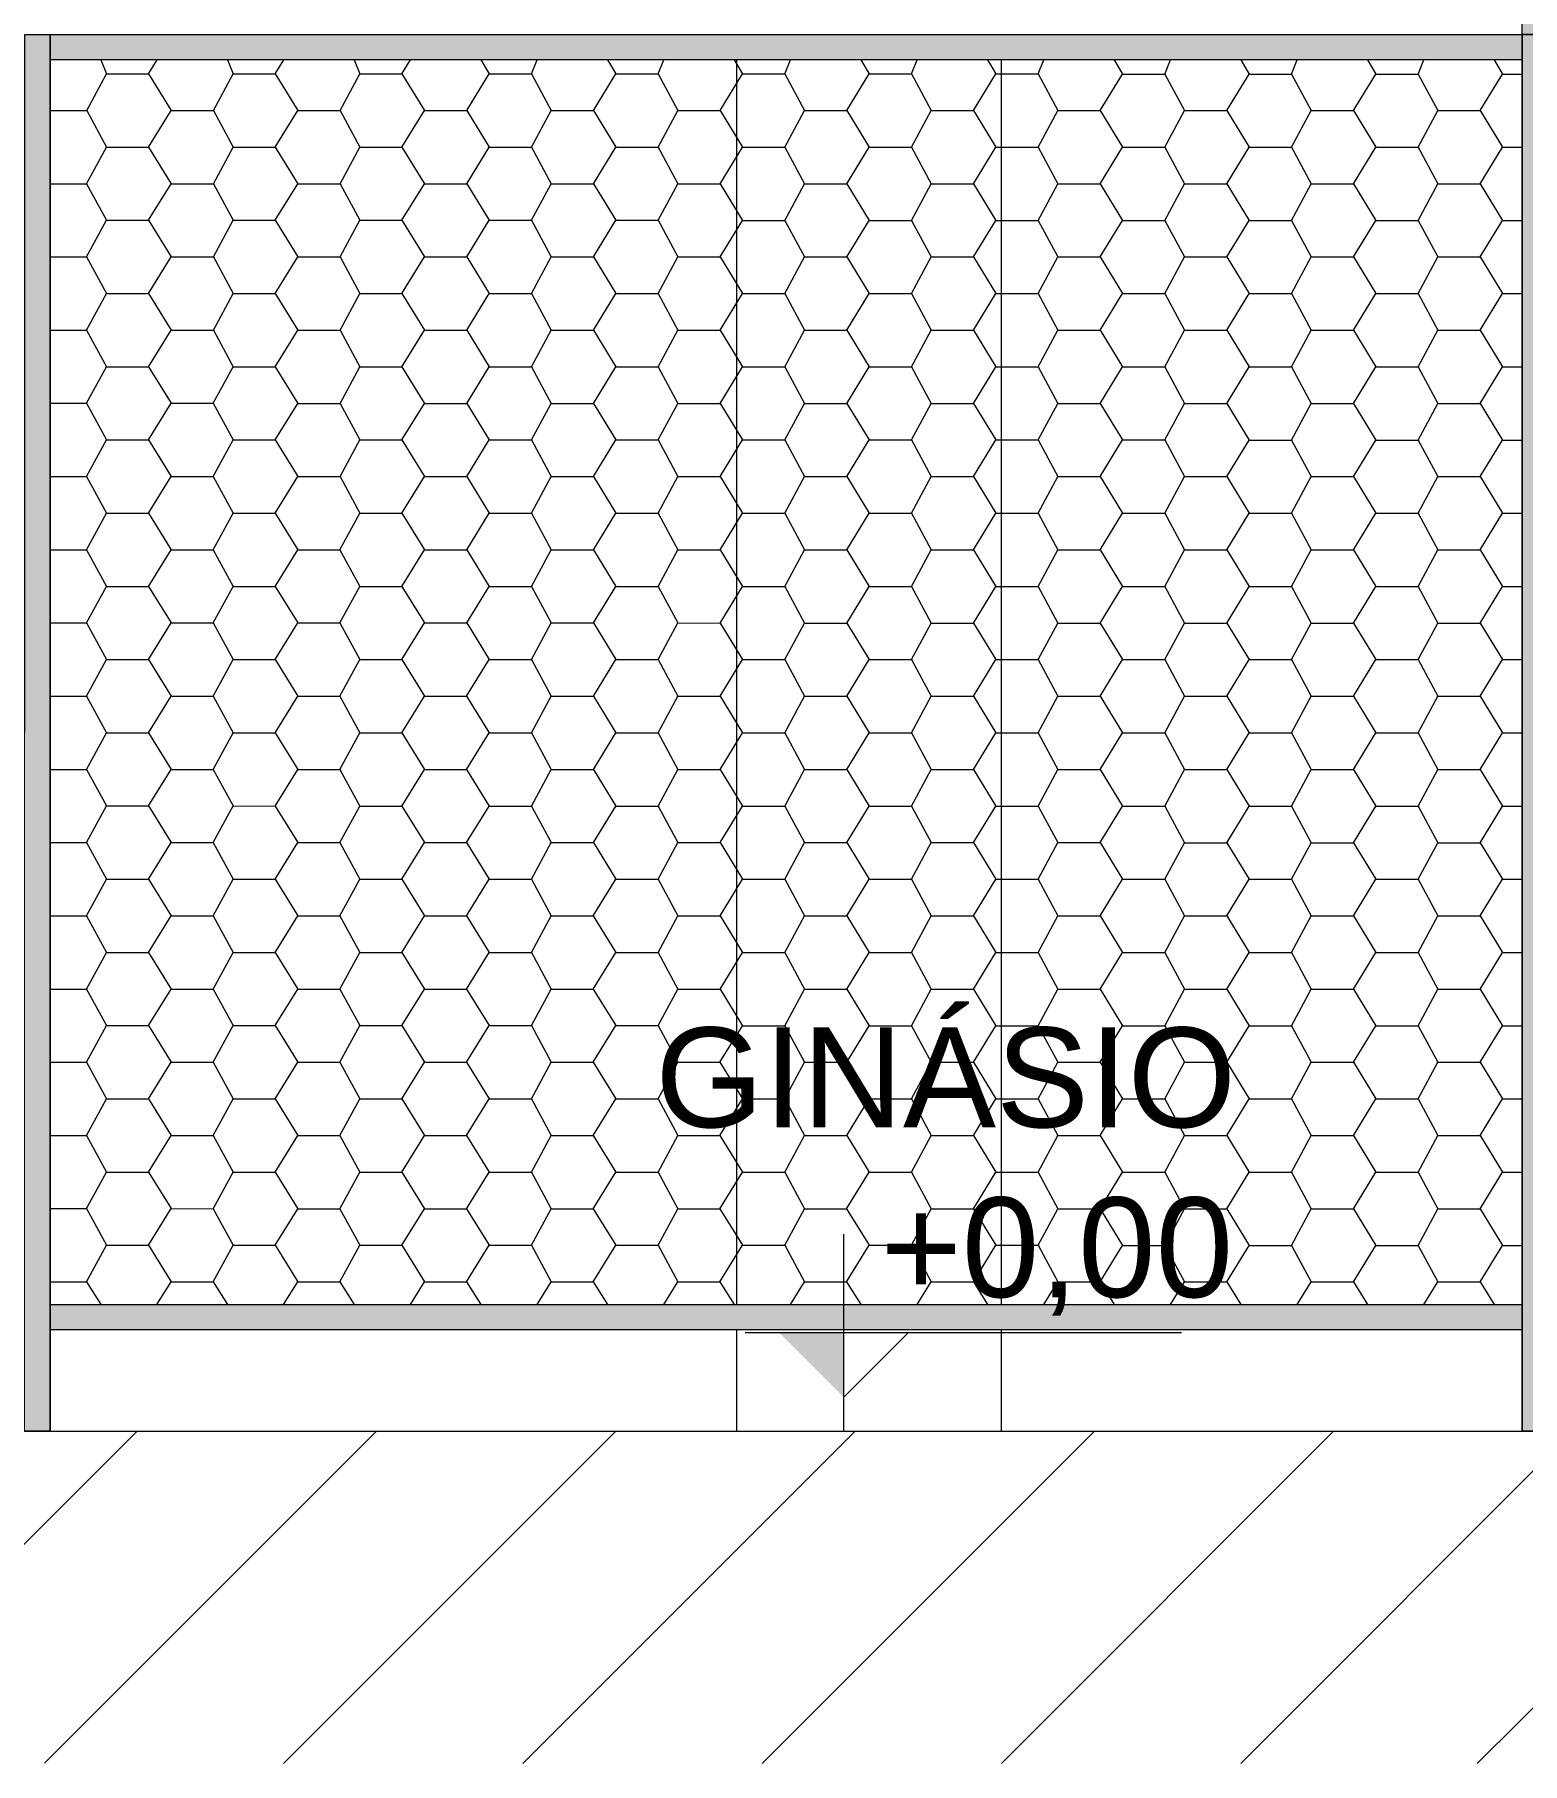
# Model space of a CAD drawing. Extents: x 3377 to 3790, y 1673 to 1846.
# Drawn here: x 3520.81 to 3523.047, y 1736.674 to 1739.272 of the extents above; entities that cross this region are included whole.
import ezdxf

# ---------------------------------------------------------------- set-up
doc = ezdxf.new("R2010")
doc.units = 0
doc.header["$LTSCALE"] = 2
doc.layers.add('PDF7_0', color=7, linetype='Continuous', true_color=0xc6c6c6)
doc.layers.add('PDF7_13-CORTE', color=7, linetype='Continuous', true_color=0xe3e3e3)
for name, color, linetype in [('PDF7_07-HACHURIADO', 7, 'Continuous'), ('PDF7_I-DETALHES', 7, 'Continuous'), ('PDF7_Text', 7, 'Continuous')]:
    doc.layers.add(name, color=color, linetype=linetype)
doc.styles.add('PDF Arial', font='arial.ttf')

msp = doc.modelspace()

# ---------------------------------------------------------------- linework, layer by layer
at = {"layer": 'PDF7_0', "color": 7, "lineweight": 0}
for points in [[(3523.0466, 1741.3753), (3523.0846, 1741.3753), (3523.0845, 1739.2722), (3523.0464, 1739.2722), (3523.0466, 1741.333)], [(3523.0464, 1739.2722), (3523.0463, 1737.1734)], [(3521.8657, 1737.3639), (3521.8658, 1739.2342)], [(3522.2635, 1737.3639), (3522.2636, 1739.2342)], [(3521.8657, 1737.1735), (3521.8657, 1737.3258)], [(3522.2635, 1737.1735), (3522.2635, 1737.3258)]]:
    msp.add_lwpolyline(points, dxfattribs=at)
for points in [[(3520.7953, 1739.2724), (3520.8334, 1739.2724), (3520.8332, 1737.1736), (3520.7951, 1737.1736)], [(3520.8332, 1737.1736), (3520.8334, 1739.2724)], [(3523.0464, 1739.2722), (3523.0464, 1739.2342), (3520.8334, 1739.2343), (3520.8334, 1739.2724)], [(3523.0464, 1739.2722), (3523.0845, 1739.2722), (3523.0844, 1737.1734), (3523.0463, 1737.1734)], [(3523.0463, 1737.3638), (3523.0463, 1737.3258), (3520.8332, 1737.3259), (3520.8332, 1737.364)]]:
    msp.add_lwpolyline(points, close=True, dxfattribs=at)
at = {"layer": 'PDF7_0', "lineweight": 0}
for points in [[(3520.9095, 1739.2343), (3520.918, 1739.2132), (3520.9815, 1739.2131), (3520.9941, 1739.2343)], [(3521.0999, 1739.2343), (3521.1084, 1739.2131), (3521.1719, 1739.2131), (3521.1846, 1739.2343)], [(3521.2904, 1739.2343), (3521.2988, 1739.2131), (3521.3623, 1739.2131), (3521.375, 1739.2343)], [(3521.4808, 1739.2343), (3521.4935, 1739.2131), (3521.5569, 1739.2131), (3521.5654, 1739.2343)], [(3521.6712, 1739.2343), (3521.6839, 1739.2131), (3521.7474, 1739.2131), (3521.7558, 1739.2343)], [(3521.8616, 1739.2342), (3521.8743, 1739.2131), (3521.9378, 1739.2131), (3521.9462, 1739.2342)], [(3522.052, 1739.2342), (3522.0647, 1739.2131), (3522.1282, 1739.2131), (3522.1367, 1739.2342)], [(3522.2424, 1739.2342), (3522.2551, 1739.2131), (3522.3186, 1739.2131), (3522.3271, 1739.2342)], [(3522.4329, 1739.2342), (3522.4455, 1739.213), (3522.509, 1739.213), (3522.5175, 1739.2342)], [(3522.6233, 1739.2342), (3522.636, 1739.213), (3522.6994, 1739.213), (3522.7079, 1739.2342)], [(3522.8137, 1739.2342), (3522.8264, 1739.213), (3522.8899, 1739.213), (3522.8983, 1739.2342)], [(3523.0041, 1739.2342), (3523.0168, 1739.213), (3523.0464, 1739.213)], [(3520.8884, 1739.1581), (3520.918, 1739.2132)], [(3520.9815, 1739.2131), (3521.0153, 1739.1581), (3521.0788, 1739.1581), (3521.1084, 1739.2131)], [(3521.1719, 1739.2131), (3521.2057, 1739.1581), (3521.2692, 1739.1581), (3521.2988, 1739.2131)], [(3521.3623, 1739.2131), (3521.3961, 1739.1581), (3521.4596, 1739.1581), (3521.4935, 1739.2131)], [(3521.5569, 1739.2131), (3521.5866, 1739.1581), (3521.65, 1739.1581), (3521.6839, 1739.2131)], [(3521.7474, 1739.2131), (3521.777, 1739.1581), (3521.8404, 1739.1581), (3521.8743, 1739.2131)], [(3521.9378, 1739.2131), (3521.9674, 1739.1581), (3522.0309, 1739.1581), (3522.0647, 1739.2131)], [(3522.1282, 1739.2131), (3522.1578, 1739.1581), (3522.2213, 1739.1581), (3522.2551, 1739.2131)], [(3522.3186, 1739.2131), (3522.3482, 1739.158), (3522.4117, 1739.158), (3522.4455, 1739.213)], [(3522.509, 1739.213), (3522.5386, 1739.158), (3522.6021, 1739.158), (3522.636, 1739.213)], [(3522.6994, 1739.213), (3522.7291, 1739.158), (3522.7925, 1739.158), (3522.8264, 1739.213)], [(3522.8899, 1739.213), (3522.9195, 1739.158), (3522.9829, 1739.158), (3523.0168, 1739.213)], [(3520.8333, 1739.1581), (3520.8884, 1739.1581), (3520.918, 1739.1031), (3520.9814, 1739.1031), (3521.0153, 1739.1581)], [(3521.0788, 1739.1581), (3521.1084, 1739.1031), (3521.1719, 1739.1031), (3521.2057, 1739.1581)], [(3521.2692, 1739.1581), (3521.2988, 1739.1031), (3521.3623, 1739.1031), (3521.3961, 1739.1581)], [(3521.4596, 1739.1581), (3521.4935, 1739.1031), (3521.5569, 1739.1031), (3521.5866, 1739.1581)], [(3521.65, 1739.1581), (3521.6839, 1739.1031), (3521.7473, 1739.1031), (3521.777, 1739.1581)], [(3521.8404, 1739.1581), (3521.8743, 1739.1031), (3521.9378, 1739.1031), (3521.9674, 1739.1581)], [(3522.0309, 1739.1581), (3522.0647, 1739.1031), (3522.1282, 1739.1031), (3522.1578, 1739.1581)], [(3522.2213, 1739.1581), (3522.2551, 1739.103), (3522.3186, 1739.103), (3522.3482, 1739.158)], [(3522.4117, 1739.158), (3522.4455, 1739.103), (3522.509, 1739.103), (3522.5386, 1739.158)], [(3522.6021, 1739.158), (3522.636, 1739.103), (3522.6994, 1739.103), (3522.7291, 1739.158)], [(3522.7925, 1739.158), (3522.8264, 1739.103), (3522.8898, 1739.103), (3522.9195, 1739.158)], [(3522.9829, 1739.158), (3523.0168, 1739.103), (3523.0464, 1739.103)], [(3520.8883, 1739.0481), (3520.918, 1739.1031)], [(3520.9814, 1739.1031), (3521.0153, 1739.0481), (3521.0788, 1739.0481), (3521.1084, 1739.1031)], [(3521.1719, 1739.1031), (3521.2057, 1739.0481), (3521.2692, 1739.0481), (3521.2988, 1739.1031)], [(3521.3623, 1739.1031), (3521.3961, 1739.0481), (3521.4596, 1739.0481), (3521.4935, 1739.1031)], [(3521.5569, 1739.1031), (3521.5865, 1739.0481), (3521.65, 1739.0481), (3521.6839, 1739.1031)], [(3521.7473, 1739.1031), (3521.777, 1739.0481), (3521.8404, 1739.0481), (3521.8743, 1739.1031)], [(3521.9378, 1739.1031), (3521.9674, 1739.0481), (3522.0309, 1739.048), (3522.0647, 1739.1031)], [(3522.1282, 1739.1031), (3522.1578, 1739.048), (3522.2213, 1739.048), (3522.2551, 1739.103)], [(3522.3186, 1739.103), (3522.3482, 1739.048), (3522.4117, 1739.048), (3522.4455, 1739.103)], [(3522.509, 1739.103), (3522.5386, 1739.048), (3522.6021, 1739.048), (3522.636, 1739.103)], [(3522.6994, 1739.103), (3522.729, 1739.048), (3522.7925, 1739.048), (3522.8264, 1739.103)], [(3522.8898, 1739.103), (3522.9195, 1739.048), (3522.9829, 1739.048), (3523.0168, 1739.103)], [(3520.8333, 1739.0481), (3520.8883, 1739.0481), (3520.918, 1738.9931), (3520.9814, 1738.9931), (3521.0153, 1739.0481)], [(3521.0788, 1739.0481), (3521.1084, 1738.9931), (3521.1719, 1738.9931), (3521.2057, 1739.0481)], [(3521.2692, 1739.0481), (3521.2988, 1738.9931), (3521.3623, 1738.9931), (3521.3961, 1739.0481)], [(3521.4596, 1739.0481), (3521.4934, 1738.9931), (3521.5569, 1738.9931), (3521.5865, 1739.0481)], [(3521.65, 1739.0481), (3521.6839, 1738.9931), (3521.7473, 1738.9931), (3521.777, 1739.0481)], [(3521.8404, 1739.0481), (3521.8743, 1738.993), (3521.9378, 1738.993), (3521.9674, 1739.0481)], [(3522.0309, 1739.048), (3522.0647, 1738.993), (3522.1282, 1738.993), (3522.1578, 1739.048)], [(3522.2213, 1739.048), (3522.2551, 1738.993), (3522.3186, 1738.993), (3522.3482, 1739.048)], [(3522.4117, 1739.048), (3522.4455, 1738.993), (3522.509, 1738.993), (3522.5386, 1739.048)], [(3522.6021, 1739.048), (3522.6359, 1738.993), (3522.6994, 1738.993), (3522.729, 1739.048)], [(3522.7925, 1739.048), (3522.8264, 1738.993), (3522.8898, 1738.993), (3522.9195, 1739.048)], [(3522.9829, 1739.048), (3523.0168, 1738.993), (3523.0464, 1738.993)], [(3520.8883, 1738.9381), (3520.918, 1738.9931)], [(3520.9814, 1738.9931), (3521.0153, 1738.9381), (3521.0788, 1738.9381), (3521.1084, 1738.9931)], [(3521.1719, 1738.9931), (3521.2057, 1738.9381), (3521.2692, 1738.9381), (3521.2988, 1738.9931)], [(3521.3623, 1738.9931), (3521.3961, 1738.9381), (3521.4596, 1738.9381), (3521.4934, 1738.9931)], [(3521.5569, 1738.9931), (3521.5865, 1738.9381), (3521.65, 1738.9381), (3521.6839, 1738.9931)], [(3521.7473, 1738.9931), (3521.777, 1738.938), (3521.8404, 1738.938), (3521.8743, 1738.993)], [(3521.9378, 1738.993), (3521.9674, 1738.938), (3522.0308, 1738.938), (3522.0647, 1738.993)], [(3522.1282, 1738.993), (3522.1578, 1738.938), (3522.2213, 1738.938), (3522.2551, 1738.993)], [(3522.3186, 1738.993), (3522.3482, 1738.938), (3522.4117, 1738.938), (3522.4455, 1738.993)], [(3522.509, 1738.993), (3522.5386, 1738.938), (3522.6021, 1738.938), (3522.6359, 1738.993)], [(3522.6994, 1738.993), (3522.729, 1738.938), (3522.7925, 1738.938), (3522.8264, 1738.993)], [(3522.8898, 1738.993), (3522.9195, 1738.938), (3522.9829, 1738.938), (3523.0168, 1738.993)], [(3520.8333, 1738.9381), (3520.8883, 1738.9381), (3520.918, 1738.8831), (3520.9814, 1738.8831), (3521.0153, 1738.9381)], [(3521.0788, 1738.9381), (3521.1084, 1738.8831), (3521.1718, 1738.8831), (3521.2057, 1738.9381)], [(3521.2692, 1738.9381), (3521.2988, 1738.8831), (3521.3623, 1738.8831), (3521.3961, 1738.9381)], [(3521.4596, 1738.9381), (3521.4934, 1738.8831), (3521.5569, 1738.8831), (3521.5865, 1738.9381)], [(3521.65, 1738.9381), (3521.6839, 1738.883), (3521.7473, 1738.883), (3521.777, 1738.938)], [(3521.8404, 1738.938), (3521.8743, 1738.883), (3521.9377, 1738.883), (3521.9674, 1738.938)], [(3522.0308, 1738.938), (3522.0647, 1738.883), (3522.1282, 1738.883), (3522.1578, 1738.938)], [(3522.2213, 1738.938), (3522.2551, 1738.883), (3522.3186, 1738.883), (3522.3482, 1738.938)], [(3522.4117, 1738.938), (3522.4455, 1738.883), (3522.509, 1738.883), (3522.5386, 1738.938)], [(3522.6021, 1738.938), (3522.6359, 1738.883), (3522.6994, 1738.883), (3522.729, 1738.938)], [(3522.7925, 1738.938), (3522.8264, 1738.883), (3522.8898, 1738.883), (3522.9195, 1738.938)], [(3522.9829, 1738.938), (3523.0168, 1738.883), (3523.0464, 1738.883)], [(3520.8883, 1738.8281), (3520.918, 1738.8831)], [(3520.9814, 1738.8831), (3521.0153, 1738.8281), (3521.0788, 1738.8281), (3521.1084, 1738.8831)], [(3521.1718, 1738.8831), (3521.2057, 1738.8281), (3521.2692, 1738.8281), (3521.2988, 1738.8831)], [(3521.3623, 1738.8831), (3521.3961, 1738.8281), (3521.4596, 1738.828), (3521.4934, 1738.8831)], [(3521.5569, 1738.8831), (3521.5865, 1738.828), (3521.65, 1738.828), (3521.6839, 1738.883)], [(3521.7473, 1738.883), (3521.7769, 1738.828), (3521.8404, 1738.828), (3521.8743, 1738.883)], [(3521.9377, 1738.883), (3521.9674, 1738.828), (3522.0308, 1738.828), (3522.0647, 1738.883)], [(3522.1282, 1738.883), (3522.1578, 1738.828), (3522.2213, 1738.828), (3522.2551, 1738.883)], [(3522.3186, 1738.883), (3522.3482, 1738.828), (3522.4117, 1738.828), (3522.4455, 1738.883)], [(3522.509, 1738.883), (3522.5386, 1738.828), (3522.6021, 1738.828), (3522.6359, 1738.883)], [(3522.6994, 1738.883), (3522.729, 1738.828), (3522.7925, 1738.828), (3522.8264, 1738.883)], [(3522.8898, 1738.883), (3522.9194, 1738.828), (3522.9829, 1738.8279), (3523.0168, 1738.883)], [(3520.8333, 1738.8281), (3520.8883, 1738.8281), (3520.918, 1738.7731), (3520.9814, 1738.7731), (3521.0153, 1738.8281)], [(3521.0788, 1738.8281), (3521.1084, 1738.7731), (3521.1718, 1738.7731), (3521.2057, 1738.8281)], [(3521.2692, 1738.8281), (3521.2988, 1738.7731), (3521.3623, 1738.773), (3521.3961, 1738.8281)], [(3521.4596, 1738.828), (3521.4934, 1738.773), (3521.5569, 1738.773), (3521.5865, 1738.828)], [(3521.65, 1738.828), (3521.6838, 1738.773), (3521.7473, 1738.773), (3521.7769, 1738.828)], [(3521.8404, 1738.828), (3521.8743, 1738.773), (3521.9377, 1738.773), (3521.9674, 1738.828)], [(3522.0308, 1738.828), (3522.0647, 1738.773), (3522.1282, 1738.773), (3522.1578, 1738.828)], [(3522.2213, 1738.828), (3522.2551, 1738.773), (3522.3186, 1738.773), (3522.3482, 1738.828)], [(3522.4117, 1738.828), (3522.4455, 1738.773), (3522.509, 1738.773), (3522.5386, 1738.828)], [(3522.6021, 1738.828), (3522.6359, 1738.773), (3522.6994, 1738.773), (3522.729, 1738.828)], [(3522.7925, 1738.828), (3522.8264, 1738.7729), (3522.8898, 1738.7729), (3522.9194, 1738.828)], [(3522.9829, 1738.8279), (3523.0168, 1738.7729), (3523.0464, 1738.7729)], [(3520.8883, 1738.7181), (3520.918, 1738.7731)], [(3520.9814, 1738.7731), (3521.0153, 1738.7181), (3521.0787, 1738.7181), (3521.1084, 1738.7731)], [(3521.1718, 1738.7731), (3521.2057, 1738.718), (3521.2692, 1738.718), (3521.2988, 1738.7731)], [(3521.3623, 1738.773), (3521.3961, 1738.718), (3521.4596, 1738.718), (3521.4934, 1738.773)], [(3521.5569, 1738.773), (3521.5865, 1738.718), (3521.65, 1738.718), (3521.6838, 1738.773)], [(3521.7473, 1738.773), (3521.7769, 1738.718), (3521.8404, 1738.718), (3521.8743, 1738.773)], [(3521.9377, 1738.773), (3521.9674, 1738.718), (3522.0308, 1738.718), (3522.0647, 1738.773)], [(3522.1282, 1738.773), (3522.1578, 1738.718), (3522.2212, 1738.718), (3522.2551, 1738.773)], [(3522.3186, 1738.773), (3522.3482, 1738.718), (3522.4117, 1738.718), (3522.4455, 1738.773)], [(3522.509, 1738.773), (3522.5386, 1738.718), (3522.6021, 1738.718), (3522.6359, 1738.773)], [(3522.6994, 1738.773), (3522.729, 1738.7179), (3522.7925, 1738.7179), (3522.8264, 1738.7729)], [(3522.8898, 1738.7729), (3522.9194, 1738.7179), (3522.9829, 1738.7179), (3523.0168, 1738.7729)], [(3520.8333, 1738.7181), (3520.8883, 1738.7181), (3520.9179, 1738.6631), (3520.9814, 1738.6631), (3521.0153, 1738.7181)], [(3521.0787, 1738.7181), (3521.1084, 1738.663), (3521.1718, 1738.663), (3521.2057, 1738.718)], [(3521.2692, 1738.718), (3521.2988, 1738.663), (3521.3622, 1738.663), (3521.3961, 1738.718)], [(3521.4596, 1738.718), (3521.4934, 1738.663), (3521.5569, 1738.663), (3521.5865, 1738.718)], [(3521.65, 1738.718), (3521.6838, 1738.663), (3521.7473, 1738.663), (3521.7769, 1738.718)], [(3521.8404, 1738.718), (3521.8743, 1738.663), (3521.9377, 1738.663), (3521.9674, 1738.718)], [(3522.0308, 1738.718), (3522.0647, 1738.663), (3522.1281, 1738.663), (3522.1578, 1738.718)], [(3522.2212, 1738.718), (3522.2551, 1738.663), (3522.3186, 1738.663), (3522.3482, 1738.718)], [(3522.4117, 1738.718), (3522.4455, 1738.663), (3522.509, 1738.663), (3522.5386, 1738.718)], [(3522.6021, 1738.718), (3522.6359, 1738.6629), (3522.6994, 1738.6629), (3522.729, 1738.7179)], [(3522.7925, 1738.7179), (3522.8263, 1738.6629), (3522.8898, 1738.6629), (3522.9194, 1738.7179)], [(3522.9829, 1738.7179), (3523.0168, 1738.6629), (3523.0464, 1738.6629)], [(3520.8883, 1738.608), (3520.9179, 1738.6631)], [(3520.9814, 1738.6631), (3521.0153, 1738.608), (3521.0787, 1738.608), (3521.1084, 1738.663)], [(3521.1718, 1738.663), (3521.2057, 1738.608), (3521.2692, 1738.608), (3521.2988, 1738.663)], [(3521.3622, 1738.663), (3521.3961, 1738.608), (3521.4596, 1738.608), (3521.4934, 1738.663)], [(3521.5569, 1738.663), (3521.5865, 1738.608), (3521.65, 1738.608), (3521.6838, 1738.663)], [(3521.7473, 1738.663), (3521.7769, 1738.608), (3521.8404, 1738.608), (3521.8743, 1738.663)], [(3521.9377, 1738.663), (3521.9673, 1738.608), (3522.0308, 1738.608), (3522.0647, 1738.663)], [(3522.1281, 1738.663), (3522.1578, 1738.608), (3522.2212, 1738.608), (3522.2551, 1738.663)], [(3522.3186, 1738.663), (3522.3482, 1738.608), (3522.4117, 1738.6079), (3522.4455, 1738.663)], [(3522.509, 1738.663), (3522.5386, 1738.6079), (3522.6021, 1738.6079), (3522.6359, 1738.6629)], [(3522.6994, 1738.6629), (3522.729, 1738.6079), (3522.7925, 1738.6079), (3522.8263, 1738.6629)], [(3522.8898, 1738.6629), (3522.9194, 1738.6079), (3522.9829, 1738.6079), (3523.0168, 1738.6629)], [(3520.8333, 1738.6081), (3520.8883, 1738.608), (3520.9179, 1738.553), (3520.9814, 1738.553), (3521.0153, 1738.608)], [(3521.0787, 1738.608), (3521.1084, 1738.553), (3521.1718, 1738.553), (3521.2057, 1738.608)], [(3521.2692, 1738.608), (3521.2988, 1738.553), (3521.3622, 1738.553), (3521.3961, 1738.608)], [(3521.4596, 1738.608), (3521.4934, 1738.553), (3521.5569, 1738.553), (3521.5865, 1738.608)], [(3521.65, 1738.608), (3521.6838, 1738.553), (3521.7473, 1738.553), (3521.7769, 1738.608)], [(3521.8404, 1738.608), (3521.8743, 1738.553), (3521.9377, 1738.553), (3521.9673, 1738.608)], [(3522.0308, 1738.608), (3522.0647, 1738.553), (3522.1281, 1738.553), (3522.1578, 1738.608)], [(3522.2212, 1738.608), (3522.2551, 1738.5529), (3522.3186, 1738.5529), (3522.3482, 1738.608)], [(3522.4117, 1738.6079), (3522.4455, 1738.5529), (3522.509, 1738.5529), (3522.5386, 1738.6079)], [(3522.6021, 1738.6079), (3522.6359, 1738.5529), (3522.6994, 1738.5529), (3522.729, 1738.6079)], [(3522.7925, 1738.6079), (3522.8263, 1738.5529), (3522.8898, 1738.5529), (3522.9194, 1738.6079)], [(3522.9829, 1738.6079), (3523.0168, 1738.5529), (3523.0464, 1738.5529)], [(3520.8883, 1738.498), (3520.9179, 1738.553)], [(3520.9814, 1738.553), (3521.0153, 1738.498), (3521.0787, 1738.498), (3521.1084, 1738.553)], [(3521.1718, 1738.553), (3521.2057, 1738.498), (3521.2691, 1738.498), (3521.2988, 1738.553)], [(3521.3622, 1738.553), (3521.3961, 1738.498), (3521.4596, 1738.498), (3521.4934, 1738.553)], [(3521.5569, 1738.553), (3521.5865, 1738.498), (3521.65, 1738.498), (3521.6838, 1738.553)], [(3521.7473, 1738.553), (3521.7769, 1738.498), (3521.8404, 1738.498), (3521.8743, 1738.553)], [(3521.9377, 1738.553), (3521.9673, 1738.498), (3522.0308, 1738.498), (3522.0647, 1738.553)], [(3522.1281, 1738.553), (3522.1578, 1738.4979), (3522.2212, 1738.4979), (3522.2551, 1738.5529)], [(3522.3186, 1738.5529), (3522.3482, 1738.4979), (3522.4116, 1738.4979), (3522.4455, 1738.5529)], [(3522.509, 1738.5529), (3522.5386, 1738.4979), (3522.6021, 1738.4979), (3522.6359, 1738.5529)], [(3522.6994, 1738.5529), (3522.729, 1738.4979), (3522.7925, 1738.4979), (3522.8263, 1738.5529)], [(3522.8898, 1738.5529), (3522.9194, 1738.4979), (3522.9829, 1738.4979), (3523.0168, 1738.5529)], [(3520.8333, 1738.498), (3520.8883, 1738.498), (3520.9179, 1738.443), (3520.9814, 1738.443), (3521.0153, 1738.498)], [(3521.0787, 1738.498), (3521.1083, 1738.443), (3521.1718, 1738.443), (3521.2057, 1738.498)], [(3521.2691, 1738.498), (3521.2988, 1738.443), (3521.3622, 1738.443), (3521.3961, 1738.498)], [(3521.4596, 1738.498), (3521.4934, 1738.443), (3521.5569, 1738.443), (3521.5865, 1738.498)], [(3521.65, 1738.498), (3521.6838, 1738.443), (3521.7473, 1738.443), (3521.7769, 1738.498)], [(3521.8404, 1738.498), (3521.8742, 1738.443), (3521.9377, 1738.443), (3521.9673, 1738.498)], [(3522.0308, 1738.498), (3522.0647, 1738.4429), (3522.1281, 1738.4429), (3522.1578, 1738.4979)], [(3522.2212, 1738.4979), (3522.2551, 1738.4429), (3522.3186, 1738.4429), (3522.3482, 1738.4979)], [(3522.4116, 1738.4979), (3522.4455, 1738.4429), (3522.509, 1738.4429), (3522.5386, 1738.4979)], [(3522.6021, 1738.4979), (3522.6359, 1738.4429), (3522.6994, 1738.4429), (3522.729, 1738.4979)], [(3522.7925, 1738.4979), (3522.8263, 1738.4429), (3522.8898, 1738.4429), (3522.9194, 1738.4979)], [(3522.9829, 1738.4979), (3523.0167, 1738.4429), (3523.0464, 1738.4429)], [(3520.8883, 1738.388), (3520.9179, 1738.443)], [(3520.9814, 1738.443), (3521.0152, 1738.388), (3521.0787, 1738.388), (3521.1083, 1738.443)], [(3521.1718, 1738.443), (3521.2057, 1738.388), (3521.2691, 1738.388), (3521.2988, 1738.443)], [(3521.3622, 1738.443), (3521.3961, 1738.388), (3521.4596, 1738.388), (3521.4934, 1738.443)], [(3521.5569, 1738.443), (3521.5865, 1738.388), (3521.65, 1738.388), (3521.6838, 1738.443)], [(3521.7473, 1738.443), (3521.7769, 1738.388), (3521.8404, 1738.3879), (3521.8742, 1738.443)], [(3521.9377, 1738.443), (3521.9673, 1738.3879), (3522.0308, 1738.3879), (3522.0647, 1738.4429)], [(3522.1281, 1738.4429), (3522.1578, 1738.3879), (3522.2212, 1738.3879), (3522.2551, 1738.4429)], [(3522.3186, 1738.4429), (3522.3482, 1738.3879), (3522.4116, 1738.3879), (3522.4455, 1738.4429)], [(3522.509, 1738.4429), (3522.5386, 1738.3879), (3522.6021, 1738.3879), (3522.6359, 1738.4429)], [(3522.6994, 1738.4429), (3522.729, 1738.3879), (3522.7925, 1738.3879), (3522.8263, 1738.4429)], [(3522.8898, 1738.4429), (3522.9194, 1738.3879), (3522.9829, 1738.3879), (3523.0167, 1738.4429)], [(3520.8333, 1738.388), (3520.8883, 1738.388), (3520.9179, 1738.333), (3520.9814, 1738.333), (3521.0152, 1738.388)], [(3521.0787, 1738.388), (3521.1083, 1738.333), (3521.1718, 1738.333), (3521.2057, 1738.388)], [(3521.2691, 1738.388), (3521.2988, 1738.333), (3521.3622, 1738.333), (3521.3961, 1738.388)], [(3521.4596, 1738.388), (3521.4934, 1738.333), (3521.5569, 1738.333), (3521.5865, 1738.388)], [(3521.65, 1738.388), (3521.6838, 1738.3329), (3521.7473, 1738.3329), (3521.7769, 1738.388)], [(3521.8404, 1738.3879), (3521.8742, 1738.3329), (3521.9377, 1738.3329), (3521.9673, 1738.3879)], [(3522.0308, 1738.3879), (3522.0647, 1738.3329), (3522.1281, 1738.3329), (3522.1578, 1738.3879)], [(3522.2212, 1738.3879), (3522.2551, 1738.3329), (3522.3185, 1738.3329), (3522.3482, 1738.3879)], [(3522.4116, 1738.3879), (3522.4455, 1738.3329), (3522.509, 1738.3329), (3522.5386, 1738.3879)], [(3522.6021, 1738.3879), (3522.6359, 1738.3329), (3522.6994, 1738.3329), (3522.729, 1738.3879)], [(3522.7925, 1738.3879), (3522.8263, 1738.3329), (3522.8898, 1738.3329), (3522.9194, 1738.3879)], [(3522.9829, 1738.3879), (3523.0167, 1738.3329), (3523.0464, 1738.3329)], [(3520.8883, 1738.278), (3520.9179, 1738.333)], [(3520.9814, 1738.333), (3521.0152, 1738.278), (3521.0787, 1738.278), (3521.1083, 1738.333)], [(3521.1718, 1738.333), (3521.2057, 1738.278), (3521.2691, 1738.278), (3521.2988, 1738.333)], [(3521.3622, 1738.333), (3521.3961, 1738.278), (3521.4595, 1738.278), (3521.4934, 1738.333)], [(3521.5569, 1738.333), (3521.5865, 1738.2779), (3521.65, 1738.2779), (3521.6838, 1738.3329)], [(3521.7473, 1738.3329), (3521.7769, 1738.2779), (3521.8404, 1738.2779), (3521.8742, 1738.3329)], [(3521.9377, 1738.3329), (3521.9673, 1738.2779), (3522.0308, 1738.2779), (3522.0647, 1738.3329)], [(3522.1281, 1738.3329), (3522.1577, 1738.2779), (3522.2212, 1738.2779), (3522.2551, 1738.3329)], [(3522.3185, 1738.3329), (3522.3482, 1738.2779), (3522.4116, 1738.2779), (3522.4455, 1738.3329)], [(3522.509, 1738.3329), (3522.5386, 1738.2779), (3522.6021, 1738.2779), (3522.6359, 1738.3329)], [(3522.6994, 1738.3329), (3522.729, 1738.2779), (3522.7925, 1738.2779), (3522.8263, 1738.3329)], [(3522.8898, 1738.3329), (3522.9194, 1738.2779), (3522.9829, 1738.2779), (3523.0167, 1738.3329)], [(3520.8333, 1738.278), (3520.8883, 1738.278), (3520.9179, 1738.223), (3520.9814, 1738.223), (3521.0152, 1738.278)], [(3521.0787, 1738.278), (3521.1083, 1738.223), (3521.1718, 1738.223), (3521.2057, 1738.278)], [(3521.2691, 1738.278), (3521.2987, 1738.223), (3521.3622, 1738.223), (3521.3961, 1738.278)], [(3521.4595, 1738.278), (3521.4934, 1738.2229), (3521.5569, 1738.2229), (3521.5865, 1738.2779)], [(3521.65, 1738.2779), (3521.6838, 1738.2229), (3521.7473, 1738.2229), (3521.7769, 1738.2779)], [(3521.8404, 1738.2779), (3521.8742, 1738.2229), (3521.9377, 1738.2229), (3521.9673, 1738.2779)], [(3522.0308, 1738.2779), (3522.0646, 1738.2229), (3522.1281, 1738.2229), (3522.1577, 1738.2779)], [(3522.2212, 1738.2779), (3522.2551, 1738.2229), (3522.3185, 1738.2229), (3522.3482, 1738.2779)], [(3522.4116, 1738.2779), (3522.4455, 1738.2229), (3522.509, 1738.2229), (3522.5386, 1738.2779)], [(3522.6021, 1738.2779), (3522.6359, 1738.2229), (3522.6994, 1738.2229), (3522.729, 1738.2779)], [(3522.7925, 1738.2779), (3522.8263, 1738.2229), (3522.8898, 1738.2229), (3522.9194, 1738.2779)], [(3522.9829, 1738.2779), (3523.0167, 1738.2228), (3523.0464, 1738.2228)], [(3520.8883, 1738.168), (3520.9179, 1738.223)], [(3520.9814, 1738.223), (3521.0152, 1738.168), (3521.0787, 1738.168), (3521.1083, 1738.223)], [(3521.1718, 1738.223), (3521.2057, 1738.168), (3521.2691, 1738.1679), (3521.2987, 1738.223)], [(3521.3622, 1738.223), (3521.3961, 1738.1679), (3521.4595, 1738.1679), (3521.4934, 1738.2229)], [(3521.5569, 1738.2229), (3521.5865, 1738.1679), (3521.65, 1738.1679), (3521.6838, 1738.2229)], [(3521.7473, 1738.2229), (3521.7769, 1738.1679), (3521.8404, 1738.1679), (3521.8742, 1738.2229)], [(3521.9377, 1738.2229), (3521.9673, 1738.1679), (3522.0308, 1738.1679), (3522.0646, 1738.2229)], [(3522.1281, 1738.2229), (3522.1577, 1738.1679), (3522.2212, 1738.1679), (3522.2551, 1738.2229)], [(3522.3185, 1738.2229), (3522.3482, 1738.1679), (3522.4116, 1738.1679), (3522.4455, 1738.2229)], [(3522.509, 1738.2229), (3522.5386, 1738.1679), (3522.602, 1738.1679), (3522.6359, 1738.2229)], [(3522.6994, 1738.2229), (3522.729, 1738.1679), (3522.7925, 1738.1678), (3522.8263, 1738.2229)], [(3522.8898, 1738.2229), (3522.9194, 1738.1678), (3522.9829, 1738.1678), (3523.0167, 1738.2228)], [(3520.8333, 1738.168), (3520.8883, 1738.168), (3520.9179, 1738.113), (3520.9814, 1738.113), (3521.0152, 1738.168)], [(3521.0787, 1738.168), (3521.1083, 1738.113), (3521.1718, 1738.1129), (3521.2057, 1738.168)], [(3521.2691, 1738.1679), (3521.2987, 1738.1129), (3521.3622, 1738.1129), (3521.3961, 1738.1679)], [(3521.4595, 1738.1679), (3521.4934, 1738.1129), (3521.5569, 1738.1129), (3521.5865, 1738.1679)], [(3521.65, 1738.1679), (3521.6838, 1738.1129), (3521.7473, 1738.1129), (3521.7769, 1738.1679)], [(3521.8404, 1738.1679), (3521.8742, 1738.1129), (3521.9377, 1738.1129), (3521.9673, 1738.1679)], [(3522.0308, 1738.1679), (3522.0646, 1738.1129), (3522.1281, 1738.1129), (3522.1577, 1738.1679)], [(3522.2212, 1738.1679), (3522.2551, 1738.1129), (3522.3185, 1738.1129), (3522.3482, 1738.1679)], [(3522.4116, 1738.1679), (3522.4455, 1738.1129), (3522.5089, 1738.1129), (3522.5386, 1738.1679)], [(3522.602, 1738.1679), (3522.6359, 1738.1128), (3522.6994, 1738.1128), (3522.729, 1738.1679)], [(3522.7925, 1738.1678), (3522.8263, 1738.1128), (3522.8898, 1738.1128), (3522.9194, 1738.1678)], [(3522.9829, 1738.1678), (3523.0167, 1738.1128), (3523.0463, 1738.1128)], [(3520.8883, 1738.058), (3520.9179, 1738.113)], [(3520.9814, 1738.113), (3521.0152, 1738.0579), (3521.0787, 1738.0579), (3521.1083, 1738.113)], [(3521.1718, 1738.1129), (3521.2056, 1738.0579), (3521.2691, 1738.0579), (3521.2987, 1738.1129)], [(3521.3622, 1738.1129), (3521.3961, 1738.0579), (3521.4595, 1738.0579), (3521.4934, 1738.1129)], [(3521.5569, 1738.1129), (3521.5865, 1738.0579), (3521.65, 1738.0579), (3521.6838, 1738.1129)], [(3521.7473, 1738.1129), (3521.7769, 1738.0579), (3521.8404, 1738.0579), (3521.8742, 1738.1129)], [(3521.9377, 1738.1129), (3521.9673, 1738.0579), (3522.0308, 1738.0579), (3522.0646, 1738.1129)], [(3522.1281, 1738.1129), (3522.1577, 1738.0579), (3522.2212, 1738.0579), (3522.2551, 1738.1129)], [(3522.3185, 1738.1129), (3522.3481, 1738.0579), (3522.4116, 1738.0579), (3522.4455, 1738.1129)], [(3522.5089, 1738.1129), (3522.5386, 1738.0578), (3522.602, 1738.0578), (3522.6359, 1738.1128)], [(3522.6994, 1738.1128), (3522.729, 1738.0578), (3522.7925, 1738.0578), (3522.8263, 1738.1128)], [(3522.8898, 1738.1128), (3522.9194, 1738.0578), (3522.9829, 1738.0578), (3523.0167, 1738.1128)], [(3520.8333, 1738.058), (3520.8883, 1738.058), (3520.9179, 1738.0029), (3520.9814, 1738.0029), (3521.0152, 1738.0579)], [(3521.0787, 1738.0579), (3521.1083, 1738.0029), (3521.1718, 1738.0029), (3521.2056, 1738.0579)], [(3521.2691, 1738.0579), (3521.2987, 1738.0029), (3521.3622, 1738.0029), (3521.3961, 1738.0579)], [(3521.4595, 1738.0579), (3521.4934, 1738.0029), (3521.5569, 1738.0029), (3521.5865, 1738.0579)], [(3521.65, 1738.0579), (3521.6838, 1738.0029), (3521.7473, 1738.0029), (3521.7769, 1738.0579)], [(3521.8404, 1738.0579), (3521.8742, 1738.0029), (3521.9377, 1738.0029), (3521.9673, 1738.0579)], [(3522.0308, 1738.0579), (3522.0646, 1738.0029), (3522.1281, 1738.0029), (3522.1577, 1738.0579)], [(3522.2212, 1738.0579), (3522.255, 1738.0029), (3522.3185, 1738.0029), (3522.3481, 1738.0579)], [(3522.4116, 1738.0579), (3522.4455, 1738.0028), (3522.5089, 1738.0028), (3522.5386, 1738.0578)], [(3522.602, 1738.0578), (3522.6359, 1738.0028), (3522.6994, 1738.0028), (3522.729, 1738.0578)], [(3522.7925, 1738.0578), (3522.8263, 1738.0028), (3522.8898, 1738.0028), (3522.9194, 1738.0578)], [(3522.9829, 1738.0578), (3523.0167, 1738.0028), (3523.0463, 1738.0028)], [(3520.8883, 1737.9479), (3520.9179, 1738.0029)], [(3520.9814, 1738.0029), (3521.0152, 1737.9479), (3521.0787, 1737.9479), (3521.1083, 1738.0029)], [(3521.1718, 1738.0029), (3521.2056, 1737.9479), (3521.2691, 1737.9479), (3521.2987, 1738.0029)], [(3521.3622, 1738.0029), (3521.3961, 1737.9479), (3521.4595, 1737.9479), (3521.4934, 1738.0029)], [(3521.5569, 1738.0029), (3521.5865, 1737.9479), (3521.6499, 1737.9479), (3521.6838, 1738.0029)], [(3521.7473, 1738.0029), (3521.7769, 1737.9479), (3521.8404, 1737.9479), (3521.8742, 1738.0029)], [(3521.9377, 1738.0029), (3521.9673, 1737.9479), (3522.0308, 1737.9479), (3522.0646, 1738.0029)], [(3522.1281, 1738.0029), (3522.1577, 1737.9479), (3522.2212, 1737.9478), (3522.255, 1738.0029)], [(3522.3185, 1738.0029), (3522.3481, 1737.9478), (3522.4116, 1737.9478), (3522.4455, 1738.0028)], [(3522.5089, 1738.0028), (3522.5386, 1737.9478), (3522.602, 1737.9478), (3522.6359, 1738.0028)], [(3522.6994, 1738.0028), (3522.729, 1737.9478), (3522.7924, 1737.9478), (3522.8263, 1738.0028)], [(3522.8898, 1738.0028), (3522.9194, 1737.9478), (3522.9829, 1737.9478), (3523.0167, 1738.0028)], [(3520.8333, 1737.9479), (3520.8883, 1737.9479), (3520.9179, 1737.8929), (3520.9814, 1737.8929), (3521.0152, 1737.9479)], [(3521.0787, 1737.9479), (3521.1083, 1737.8929), (3521.1718, 1737.8929), (3521.2056, 1737.9479)], [(3521.2691, 1737.9479), (3521.2987, 1737.8929), (3521.3622, 1737.8929), (3521.3961, 1737.9479)], [(3521.4595, 1737.9479), (3521.4934, 1737.8929), (3521.5568, 1737.8929), (3521.5865, 1737.9479)], [(3521.6499, 1737.9479), (3521.6838, 1737.8929), (3521.7473, 1737.8929), (3521.7769, 1737.9479)], [(3521.8404, 1737.9479), (3521.8742, 1737.8929), (3521.9377, 1737.8929), (3521.9673, 1737.9479)], [(3522.0308, 1737.9479), (3522.0646, 1737.8928), (3522.1281, 1737.8928), (3522.1577, 1737.9479)], [(3522.2212, 1737.9478), (3522.255, 1737.8928), (3522.3185, 1737.8928), (3522.3481, 1737.9478)], [(3522.4116, 1737.9478), (3522.4455, 1737.8928), (3522.5089, 1737.8928), (3522.5386, 1737.9478)], [(3522.602, 1737.9478), (3522.6359, 1737.8928), (3522.6993, 1737.8928), (3522.729, 1737.9478)], [(3522.7924, 1737.9478), (3522.8263, 1737.8928), (3522.8898, 1737.8928), (3522.9194, 1737.9478)], [(3522.9829, 1737.9478), (3523.0167, 1737.8928), (3523.0463, 1737.8928)], [(3520.8883, 1737.8379), (3520.9179, 1737.8929)], [(3520.9814, 1737.8929), (3521.0152, 1737.8379), (3521.0787, 1737.8379), (3521.1083, 1737.8929)], [(3521.1718, 1737.8929), (3521.2056, 1737.8379), (3521.2691, 1737.8379), (3521.2987, 1737.8929)], [(3521.3622, 1737.8929), (3521.396, 1737.8379), (3521.4595, 1737.8379), (3521.4934, 1737.8929)], [(3521.5568, 1737.8929), (3521.5865, 1737.8379), (3521.6499, 1737.8379), (3521.6838, 1737.8929)], [(3521.7473, 1737.8929), (3521.7769, 1737.8379), (3521.8404, 1737.8379), (3521.8742, 1737.8929)], [(3521.9377, 1737.8929), (3521.9673, 1737.8378), (3522.0308, 1737.8378), (3522.0646, 1737.8928)], [(3522.1281, 1737.8928), (3522.1577, 1737.8378), (3522.2212, 1737.8378), (3522.255, 1737.8928)], [(3522.3185, 1737.8928), (3522.3481, 1737.8378), (3522.4116, 1737.8378), (3522.4455, 1737.8928)], [(3522.5089, 1737.8928), (3522.5385, 1737.8378), (3522.602, 1737.8378), (3522.6359, 1737.8928)], [(3522.6993, 1737.8928), (3522.729, 1737.8378), (3522.7924, 1737.8378), (3522.8263, 1737.8928)], [(3522.8898, 1737.8928), (3522.9194, 1737.8378), (3522.9829, 1737.8378), (3523.0167, 1737.8928)], [(3520.8333, 1737.8379), (3520.8883, 1737.8379), (3520.9179, 1737.7829), (3520.9814, 1737.7829), (3521.0152, 1737.8379)], [(3521.0787, 1737.8379), (3521.1083, 1737.7829), (3521.1718, 1737.7829), (3521.2056, 1737.8379)], [(3521.2691, 1737.8379), (3521.2987, 1737.7829), (3521.3622, 1737.7829), (3521.396, 1737.8379)], [(3521.4595, 1737.8379), (3521.4934, 1737.7829), (3521.5568, 1737.7829), (3521.5865, 1737.8379)], [(3521.6499, 1737.8379), (3521.6838, 1737.7829), (3521.7473, 1737.7829), (3521.7769, 1737.8379)], [(3521.8404, 1737.8379), (3521.8742, 1737.7828), (3521.9377, 1737.7828), (3521.9673, 1737.8378)], [(3522.0308, 1737.8378), (3522.0646, 1737.7828), (3522.1281, 1737.7828), (3522.1577, 1737.8378)], [(3522.2212, 1737.8378), (3522.255, 1737.7828), (3522.3185, 1737.7828), (3522.3481, 1737.8378)], [(3522.4116, 1737.8378), (3522.4455, 1737.7828), (3522.5089, 1737.7828), (3522.5385, 1737.8378)], [(3522.602, 1737.8378), (3522.6359, 1737.7828), (3522.6993, 1737.7828), (3522.729, 1737.8378)], [(3522.7924, 1737.8378), (3522.8263, 1737.7828), (3522.8898, 1737.7828), (3522.9194, 1737.8378)], [(3522.9829, 1737.8378), (3523.0167, 1737.7828), (3523.0463, 1737.7828)], [(3520.8883, 1737.7279), (3520.9179, 1737.7829)], [(3520.9814, 1737.7829), (3521.0152, 1737.7279), (3521.0787, 1737.7279), (3521.1083, 1737.7829)], [(3521.1718, 1737.7829), (3521.2056, 1737.7279), (3521.2691, 1737.7279), (3521.2987, 1737.7829)], [(3521.3622, 1737.7829), (3521.396, 1737.7279), (3521.4595, 1737.7279), (3521.4934, 1737.7829)], [(3521.5568, 1737.7829), (3521.5865, 1737.7279), (3521.6499, 1737.7278), (3521.6838, 1737.7829)], [(3521.7473, 1737.7829), (3521.7769, 1737.7278), (3521.8403, 1737.7278), (3521.8742, 1737.7828)], [(3521.9377, 1737.7828), (3521.9673, 1737.7278), (3522.0308, 1737.7278), (3522.0646, 1737.7828)], [(3522.1281, 1737.7828), (3522.1577, 1737.7278), (3522.2212, 1737.7278), (3522.255, 1737.7828)], [(3522.3185, 1737.7828), (3522.3481, 1737.7278), (3522.4116, 1737.7278), (3522.4455, 1737.7828)], [(3522.5089, 1737.7828), (3522.5385, 1737.7278), (3522.602, 1737.7278), (3522.6359, 1737.7828)], [(3522.6993, 1737.7828), (3522.729, 1737.7278), (3522.7924, 1737.7278), (3522.8263, 1737.7828)], [(3522.8898, 1737.7828), (3522.9194, 1737.7278), (3522.9828, 1737.7278), (3523.0167, 1737.7828)], [(3520.8333, 1737.7279), (3520.8883, 1737.7279), (3520.9179, 1737.6729), (3520.9813, 1737.6729), (3521.0152, 1737.7279)], [(3521.0787, 1737.7279), (3521.1083, 1737.6729), (3521.1718, 1737.6729), (3521.2056, 1737.7279)], [(3521.2691, 1737.7279), (3521.2987, 1737.6729), (3521.3622, 1737.6729), (3521.396, 1737.7279)], [(3521.4595, 1737.7279), (3521.4934, 1737.6729), (3521.5568, 1737.6728), (3521.5865, 1737.7279)], [(3521.6499, 1737.7278), (3521.6838, 1737.6728), (3521.7472, 1737.6728), (3521.7769, 1737.7278)], [(3521.8403, 1737.7278), (3521.8742, 1737.6728), (3521.9377, 1737.6728), (3521.9673, 1737.7278)], [(3522.0308, 1737.7278), (3522.0646, 1737.6728), (3522.1281, 1737.6728), (3522.1577, 1737.7278)], [(3522.2212, 1737.7278), (3522.255, 1737.6728), (3522.3185, 1737.6728), (3522.3481, 1737.7278)], [(3522.4116, 1737.7278), (3522.4454, 1737.6728), (3522.5089, 1737.6728), (3522.5385, 1737.7278)], [(3522.602, 1737.7278), (3522.6359, 1737.6728), (3522.6993, 1737.6728), (3522.729, 1737.7278)], [(3522.7924, 1737.7278), (3522.8263, 1737.6728), (3522.8898, 1737.6728), (3522.9194, 1737.7278)], [(3522.9828, 1737.7278), (3523.0167, 1737.6727), (3523.0463, 1737.6727)], [(3520.8883, 1737.6179), (3520.9179, 1737.6729)], [(3520.9813, 1737.6729), (3521.0152, 1737.6179), (3521.0787, 1737.6179), (3521.1083, 1737.6729)], [(3521.1718, 1737.6729), (3521.2056, 1737.6179), (3521.2691, 1737.6179), (3521.2987, 1737.6729)], [(3521.3622, 1737.6729), (3521.396, 1737.6178), (3521.4595, 1737.6178), (3521.4934, 1737.6729)], [(3521.5568, 1737.6728), (3521.5864, 1737.6178), (3521.6499, 1737.6178), (3521.6838, 1737.6728)], [(3521.7472, 1737.6728), (3521.7769, 1737.6178), (3521.8403, 1737.6178), (3521.8742, 1737.6728)], [(3521.9377, 1737.6728), (3521.9673, 1737.6178), (3522.0308, 1737.6178), (3522.0646, 1737.6728)], [(3522.1281, 1737.6728), (3522.1577, 1737.6178), (3522.2212, 1737.6178), (3522.255, 1737.6728)], [(3522.3185, 1737.6728), (3522.3481, 1737.6178), (3522.4116, 1737.6178), (3522.4454, 1737.6728)], [(3522.5089, 1737.6728), (3522.5385, 1737.6178), (3522.602, 1737.6178), (3522.6359, 1737.6728)], [(3522.6993, 1737.6728), (3522.729, 1737.6178), (3522.7924, 1737.6178), (3522.8263, 1737.6728)], [(3522.8898, 1737.6728), (3522.9194, 1737.6177), (3522.9828, 1737.6177), (3523.0167, 1737.6727)], [(3520.8332, 1737.6179), (3520.8883, 1737.6179), (3520.9179, 1737.5629), (3520.9813, 1737.5629), (3521.0152, 1737.6179)], [(3521.0787, 1737.6179), (3521.1083, 1737.5629), (3521.1718, 1737.5629), (3521.2056, 1737.6179)], [(3521.2691, 1737.6179), (3521.2987, 1737.5628), (3521.3622, 1737.5628), (3521.396, 1737.6178)], [(3521.4595, 1737.6178), (3521.4934, 1737.5628), (3521.5568, 1737.5628), (3521.5864, 1737.6178)], [(3521.6499, 1737.6178), (3521.6838, 1737.5628), (3521.7472, 1737.5628), (3521.7769, 1737.6178)], [(3521.8403, 1737.6178), (3521.8742, 1737.5628), (3521.9377, 1737.5628), (3521.9673, 1737.6178)], [(3522.0308, 1737.6178), (3522.0646, 1737.5628), (3522.1281, 1737.5628), (3522.1577, 1737.6178)], [(3522.2212, 1737.6178), (3522.255, 1737.5628), (3522.3185, 1737.5628), (3522.3481, 1737.6178)], [(3522.4116, 1737.6178), (3522.4454, 1737.5628), (3522.5089, 1737.5628), (3522.5385, 1737.6178)], [(3522.602, 1737.6178), (3522.6359, 1737.5628), (3522.6993, 1737.5628), (3522.729, 1737.6178)], [(3522.7924, 1737.6178), (3522.8263, 1737.5627), (3522.8897, 1737.5627), (3522.9194, 1737.6177)], [(3522.9828, 1737.6177), (3523.0167, 1737.5627), (3523.0463, 1737.5627)], [(3520.8882, 1737.5079), (3520.9179, 1737.5629)], [(3520.9813, 1737.5629), (3521.0152, 1737.5079), (3521.0787, 1737.5078), (3521.1083, 1737.5629)], [(3521.1718, 1737.5629), (3521.2056, 1737.5078), (3521.2691, 1737.5078), (3521.2987, 1737.5628)], [(3521.3622, 1737.5628), (3521.396, 1737.5078), (3521.4595, 1737.5078), (3521.4934, 1737.5628)], [(3521.5568, 1737.5628), (3521.5864, 1737.5078), (3521.6499, 1737.5078), (3521.6838, 1737.5628)], [(3521.7472, 1737.5628), (3521.7769, 1737.5078), (3521.8403, 1737.5078), (3521.8742, 1737.5628)], [(3521.9377, 1737.5628), (3521.9673, 1737.5078), (3522.0307, 1737.5078), (3522.0646, 1737.5628)], [(3522.1281, 1737.5628), (3522.1577, 1737.5078), (3522.2212, 1737.5078), (3522.255, 1737.5628)], [(3522.3185, 1737.5628), (3522.3481, 1737.5078), (3522.4116, 1737.5078), (3522.4454, 1737.5628)], [(3522.5089, 1737.5628), (3522.5385, 1737.5078), (3522.602, 1737.5077), (3522.6359, 1737.5628)], [(3522.6993, 1737.5628), (3522.7289, 1737.5077), (3522.7924, 1737.5077), (3522.8263, 1737.5627)], [(3522.8897, 1737.5627), (3522.9194, 1737.5077), (3522.9828, 1737.5077), (3523.0167, 1737.5627)], [(3520.8332, 1737.5079), (3520.8882, 1737.5079), (3520.9179, 1737.4529), (3520.9813, 1737.4528), (3521.0152, 1737.5079)], [(3521.0787, 1737.5078), (3521.1083, 1737.4528), (3521.1718, 1737.4528), (3521.2056, 1737.5078)], [(3521.2691, 1737.5078), (3521.2987, 1737.4528), (3521.3622, 1737.4528), (3521.396, 1737.5078)], [(3521.4595, 1737.5078), (3521.4933, 1737.4528), (3521.5568, 1737.4528), (3521.5864, 1737.5078)], [(3521.6499, 1737.5078), (3521.6838, 1737.4528), (3521.7472, 1737.4528), (3521.7769, 1737.5078)], [(3521.8403, 1737.5078), (3521.8742, 1737.4528), (3521.9377, 1737.4528), (3521.9673, 1737.5078)], [(3522.0307, 1737.5078), (3522.0646, 1737.4528), (3522.1281, 1737.4528), (3522.1577, 1737.5078)], [(3522.2212, 1737.5078), (3522.255, 1737.4528), (3522.3185, 1737.4528), (3522.3481, 1737.5078)], [(3522.4116, 1737.5078), (3522.4454, 1737.4527), (3522.5089, 1737.4527), (3522.5385, 1737.5078)], [(3522.602, 1737.5077), (3522.6358, 1737.4527), (3522.6993, 1737.4527), (3522.7289, 1737.5077)], [(3522.7924, 1737.5077), (3522.8263, 1737.4527), (3522.8897, 1737.4527), (3522.9194, 1737.5077)], [(3522.9828, 1737.5077), (3523.0167, 1737.4527), (3523.0463, 1737.4527)], [(3520.8882, 1737.3978), (3520.9179, 1737.4529)], [(3520.9813, 1737.4528), (3521.0152, 1737.3978), (3521.0787, 1737.3978), (3521.0998, 1737.364)], [(3521.0787, 1737.3978), (3521.1083, 1737.4528)], [(3521.1718, 1737.4528), (3521.2056, 1737.3978), (3521.2691, 1737.3978), (3521.2902, 1737.364)], [(3521.2691, 1737.3978), (3521.2987, 1737.4528)], [(3521.3622, 1737.4528), (3521.396, 1737.3978), (3521.4595, 1737.3978), (3521.4806, 1737.364)], [(3521.4595, 1737.3978), (3521.4933, 1737.4528)], [(3521.5568, 1737.4528), (3521.5864, 1737.3978), (3521.6499, 1737.3978), (3521.6711, 1737.3639)], [(3521.6499, 1737.3978), (3521.6838, 1737.4528)], [(3521.7472, 1737.4528), (3521.7769, 1737.3978), (3521.8403, 1737.3978), (3521.8615, 1737.3639)], [(3521.8403, 1737.3978), (3521.8742, 1737.4528)], [(3521.9377, 1737.4528), (3521.9673, 1737.3978), (3522.0307, 1737.3978), (3522.0519, 1737.3639)], [(3522.0307, 1737.3978), (3522.0646, 1737.4528)], [(3522.1281, 1737.4528), (3522.1577, 1737.3978), (3522.2212, 1737.3978), (3522.2423, 1737.3639)], [(3522.2212, 1737.3978), (3522.255, 1737.4528)], [(3522.3185, 1737.4528), (3522.3481, 1737.3977), (3522.4116, 1737.3977), (3522.4327, 1737.3639)], [(3522.4116, 1737.3977), (3522.4454, 1737.4527)], [(3522.5089, 1737.4527), (3522.5385, 1737.3977), (3522.602, 1737.3977), (3522.6231, 1737.3639)], [(3522.602, 1737.3977), (3522.6358, 1737.4527)], [(3522.6993, 1737.4527), (3522.7289, 1737.3977), (3522.7924, 1737.3977), (3522.8136, 1737.3639)], [(3522.7924, 1737.3977), (3522.8263, 1737.4527)], [(3522.8897, 1737.4527), (3522.9194, 1737.3977), (3522.9828, 1737.3977), (3523.004, 1737.3639)], [(3522.9828, 1737.3977), (3523.0167, 1737.4527)], [(3520.8332, 1737.3978), (3520.8882, 1737.3978), (3520.9094, 1737.364)], [(3520.994, 1737.364), (3521.0152, 1737.3978)], [(3521.1844, 1737.364), (3521.2056, 1737.3978)], [(3521.3749, 1737.364), (3521.396, 1737.3978)], [(3521.5653, 1737.3639), (3521.5864, 1737.3978)], [(3521.7557, 1737.3639), (3521.7769, 1737.3978)], [(3521.9461, 1737.3639), (3521.9673, 1737.3978)], [(3522.1365, 1737.3639), (3522.1577, 1737.3978)], [(3522.3269, 1737.3639), (3522.3481, 1737.3977)], [(3522.5174, 1737.3639), (3522.5385, 1737.3977)], [(3522.7078, 1737.3639), (3522.7289, 1737.3977)], [(3522.8982, 1737.3639), (3522.9194, 1737.3977)]]:
    msp.add_lwpolyline(points, dxfattribs=at)
at = {"layer": 'PDF7_0', "color": 9, "true_color": 0xc1c1c1, "transparency": 33554559}
for points in [[(3523.0466, 1741.3753), (3523.0845, 1739.2722), (3523.0464, 1739.2722)], [(3523.0846, 1741.3753), (3523.0466, 1741.3753), (3523.0845, 1739.2722)], [(3520.7953, 1739.2724), (3520.8332, 1737.1736), (3520.7951, 1737.1736)], [(3520.8334, 1739.2724), (3520.7953, 1739.2724), (3520.8332, 1737.1736)], [(3523.0464, 1739.2722), (3520.8334, 1739.2724), (3523.0464, 1739.2342)], [(3520.8334, 1739.2724), (3523.0464, 1739.2342), (3520.8334, 1739.2343)], [(3523.0464, 1739.2722), (3523.0844, 1737.1734), (3523.0463, 1737.1734)], [(3523.0845, 1739.2722), (3523.0464, 1739.2722), (3523.0844, 1737.1734)], [(3523.0463, 1737.3638), (3520.8332, 1737.364), (3523.0463, 1737.3258)], [(3520.8332, 1737.364), (3523.0463, 1737.3258), (3520.8332, 1737.3259)]]:
    msp.add_solid(points, dxfattribs=at)
at = {"layer": 'PDF7_07-HACHURIADO', "lineweight": 0}
for points in [[(3520.465, 1736.6743), (3520.9644, 1737.1736)], [(3520.8247, 1736.6743), (3521.3241, 1737.1735)], [(3521.1844, 1736.6742), (3521.6837, 1737.1735)], [(3521.5441, 1736.6742), (3522.0434, 1737.1735)], [(3521.9037, 1736.6742), (3522.4031, 1737.1735)], [(3522.2634, 1736.6742), (3522.7628, 1737.1734)], [(3522.6231, 1736.6741), (3523.1224, 1737.1734)], [(3522.9785, 1736.6741), (3523.4821, 1737.1734)]]:
    msp.add_lwpolyline(points, dxfattribs=at)
at = {"layer": 'PDF7_13-CORTE', "color": 7, "lineweight": 0}
msp.add_lwpolyline([(3515.5652, 1739.6747), (3515.565, 1737.1739), (3543.6615, 1737.1724)], dxfattribs=at)
at = {"layer": 'PDF7_I-DETALHES', "lineweight": 0}
for points in [[(3522.0265, 1737.1735), (3522.0265, 1737.4697)], [(3521.8784, 1737.3216), (3522.5343, 1737.3216)], [(3522.0265, 1737.2243), (3522.1238, 1737.3216)]]:
    msp.add_lwpolyline(points, dxfattribs=at)
at = {"layer": 'PDF7_I-DETALHES', "transparency": 33554559}
msp.add_solid([(3521.9292, 1737.3216), (3522.0265, 1737.2243), (3522.0265, 1737.3216)], dxfattribs=at)

# ---------------------------------------------------------------- texts
at = {"layer": 'PDF7_Text', "char_height": 0.15, "attachment_point": 7, "rotation": 359.9962, "style": 'PDF Arial'}
for s, insert in [('GINÁSIO', (3521.743, 1737.628)), ('+0,00', (3522.0815, 1737.3469))]:
    msp.add_mtext(s, dxfattribs=dict(at, insert=insert))

doc.saveas('drawing.dxf')
